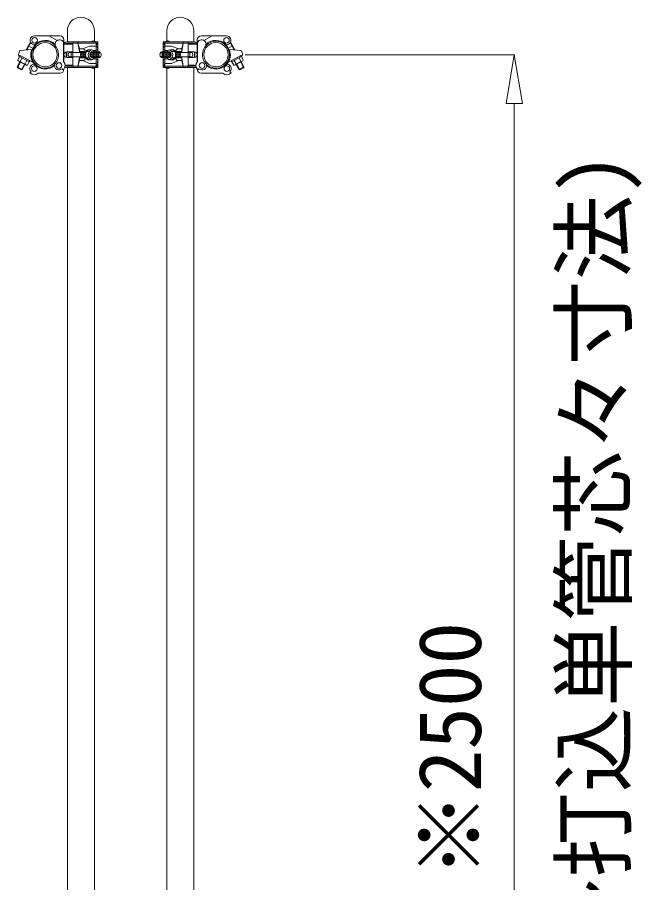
# Model space of a CAD drawing. Units: millimetres, scale not verified. Extents: x -16120 to 16120, y -26100 to 26100.
# Drawn here: x 1646 to 2769, y 22250 to 23807 of the extents above; entities that cross this region are included whole.
import ezdxf
from ezdxf.enums import TextEntityAlignment as Align

# ---------------------------------------------------------------- set-up
doc = ezdxf.new("R2010")
doc.units = ezdxf.units.MM
doc.header["$LTSCALE"] = 150
doc.layers.add('0-B_寸法', color=134, linetype='Continuous', lineweight=18)
doc.layers.add('1-2_単管ｸﾗﾝﾌﾟ', color=134, linetype='Continuous', lineweight=18)
doc.styles.add('ＭＳ ゴシック', font='')
doc.styles.get('ＭＳ ゴシック').set_extended_font_data('MS Gothic')

msp = doc.modelspace()

# ---------------------------------------------------------------- linework, layer by layer
at = {"layer": '0-B_寸法'}
for p, q in [((2055.6, 23740), (2540.7, 23740)), ((2525.1, 23652), (2539.7, 23740)), ((2539.7, 23740), (2554.4, 23652)), ((2525.1, 23652), (2554.4, 23652)), ((2539.7, 23652), (2539.7, 21328))]:
    msp.add_line(p, q, dxfattribs=at)
at = {"layer": '1-2_単管ｸﾗﾝﾌﾟ'}
for p, q in [((1722.9, 23773.9), (1677.2, 23773.9)), ((1717.8, 23765.7), (1702.7, 23773.8)), ((1736.1, 23763), (1736.1, 23783)), ((1784.7, 23783), (1784.7, 23764.8)), ((1914.8, 23783), (1914.8, 23764.8)), ((1963.4, 23763), (1963.4, 23783)), ((1976.6, 23773.9), (2022.3, 23773.9)), ((1981.7, 23765.7), (1996.8, 23773.8)), ((1669.8, 23762.7), (1662.3, 23748.7)), ((1670.4, 23761.7), (1663.5, 23748.8)), ((1672.8, 23749.3), (1677.5, 23757.9)), ((1673, 23747.5), (1678.7, 23758)), ((1729.4, 23727.7), (1729.4, 23762)), ((1729.9, 23727), (1729.9, 23766.9)), ((1730, 23759), (1745.9, 23759)), ((1734.9, 23763), (1790.9, 23763)), ((1734.9, 23760.5), (1790.9, 23760.5)), ((1745.9, 23759), (1745.9, 23721)), ((1746.9, 23760.5), (1746.9, 23763)), ((1754.9, 23760.5), (1754.9, 23763)), ((1757.8, 23750.5), (1754.9, 23760.5)), ((1787.9, 23763), (1787.9, 23745)), ((1787.9, 23759.5), (1790.9, 23759.5)), ((1787.9, 23758.5), (1790.9, 23758.5)), ((1790.9, 23763), (1790.9, 23745)), ((1964.6, 23763), (1908.6, 23763)), ((1908.6, 23763), (1908.6, 23745)), ((1964.6, 23760.5), (1908.6, 23760.5)), ((1911.6, 23759.5), (1908.6, 23759.5)), ((1911.6, 23758.5), (1908.6, 23758.5)), ((1911.6, 23763), (1911.6, 23745)), ((1941.7, 23750.5), (1944.6, 23760.5)), ((1944.6, 23760.5), (1944.6, 23763)), ((1952.6, 23760.5), (1952.6, 23763)), ((1969.5, 23759), (1953.6, 23759)), ((1953.6, 23759), (1953.6, 23721)), ((1969.6, 23727), (1969.6, 23766.9)), ((1970.1, 23727.7), (1970.1, 23762)), ((2026.5, 23747.5), (2020.8, 23758)), ((2026.6, 23749.3), (2022, 23757.9)), ((2029.1, 23761.7), (2036, 23748.8)), ((2029.7, 23762.7), (2037.2, 23748.7)), ((1665.3, 23754.3), (1666.9, 23755.3)), ((1666.1, 23755.7), (1674.9, 23751)), ((1672.2, 23749.5), (1673.6, 23749)), ((1674.2, 23749.6), (1674.1, 23751.4)), ((1733.9, 23744.9), (1733.9, 23735.1)), ((1734.9, 23745), (1745.9, 23745)), ((1734.9, 23745), (1734.9, 23735)), ((1739.2, 23744), (1768.5, 23744)), ((1742.9, 23745), (1742.9, 23735)), ((1757.8, 23745.5), (1769.2, 23745.5)), ((1761.8, 23745), (1768.9, 23745)), ((1775.9, 23755.6), (1763.8, 23750.5)), ((1770.4, 23745.5), (1775.4, 23745.5)), ((1772.7, 23749), (1779.9, 23749)), ((1775.9, 23755.6), (1786.9, 23755.6)), ((1778, 23744), (1792.9, 23744)), ((1779, 23745), (1793.8, 23745)), ((1782.5, 23747.6), (1786.9, 23747.6)), ((1794.5, 23744.7), (1793.8, 23745)), ((1905, 23744.7), (1905.7, 23745)), ((1920.5, 23745), (1905.7, 23745)), ((1921.5, 23744), (1906.6, 23744)), ((1923.6, 23755.6), (1912.6, 23755.6)), ((1917, 23747.6), (1912.6, 23747.6)), ((1926.8, 23749), (1919.6, 23749)), ((1923.6, 23755.6), (1935.7, 23750.5)), ((1929.1, 23745.5), (1924.1, 23745.5)), ((1941.7, 23745.5), (1930.3, 23745.5)), ((1937.7, 23745), (1930.5, 23745)), ((1960.3, 23744), (1931, 23744)), ((1964.6, 23745), (1953.6, 23745)), ((1956.6, 23745), (1956.6, 23735)), ((1964.6, 23745), (1964.6, 23735)), ((1965.6, 23744.9), (1965.6, 23735.1)), ((2033.4, 23755.7), (2024.6, 23751)), ((2025.3, 23749.6), (2025.4, 23751.4)), ((2027.3, 23749.5), (2025.9, 23749)), ((2034.1, 23754.3), (2032.6, 23755.3)), ((1650.8, 23727.2), (1646.1, 23718.4)), ((1648, 23728.7), (1662.5, 23720.9)), ((1651.1, 23738.3), (1649.8, 23737.1)), ((1650.3, 23736.5), (1651.3, 23738.3)), ((1667.7, 23727.2), (1650.3, 23736.5)), ((1651.1, 23738.3), (1674.6, 23725.8)), ((1668.6, 23729), (1651.3, 23738.3)), ((1654.7, 23734.2), (1651.3, 23727.9)), ((1663.3, 23729.5), (1660, 23723.3)), ((1668.6, 23729), (1667.7, 23727.2)), ((1734.9, 23735), (1745.9, 23735)), ((1739.2, 23736), (1768.5, 23736)), ((1757.8, 23729.5), (1754.9, 23719.5)), ((1757.8, 23734.5), (1769.2, 23734.5)), ((1761.8, 23735), (1768.9, 23735)), ((1775.9, 23724.4), (1763.8, 23729.5)), ((1770.4, 23734.5), (1775.4, 23734.5)), ((1772.7, 23731), (1779.9, 23731)), ((1778, 23736), (1792.9, 23736)), ((1779, 23735), (1793.8, 23735)), ((1782.5, 23732.4), (1786.9, 23732.4)), ((1787.9, 23717), (1787.9, 23735)), ((1790.9, 23735), (1790.9, 23717)), ((1794.5, 23735.2), (1793.8, 23735)), ((1905, 23735.2), (1905.7, 23735)), ((1920.5, 23735), (1905.7, 23735)), ((1921.5, 23736), (1906.6, 23736)), ((1908.6, 23735), (1908.6, 23717)), ((1911.6, 23717), (1911.6, 23735)), ((1917, 23732.4), (1912.6, 23732.4)), ((1926.8, 23731), (1919.6, 23731)), ((1923.6, 23724.4), (1935.7, 23729.5)), ((1929.1, 23734.5), (1924.1, 23734.5)), ((1941.7, 23734.5), (1930.3, 23734.5)), ((1937.7, 23735), (1930.5, 23735)), ((1960.3, 23736), (1931, 23736)), ((1941.7, 23729.5), (1944.6, 23719.5)), ((1964.6, 23735), (1953.6, 23735)), ((2048.4, 23738.3), (2024.9, 23725.8)), ((2030.9, 23729), (2048.2, 23738.3)), ((2030.9, 23729), (2031.8, 23727.2)), ((2049.1, 23736.5), (2031.8, 23727.2)), ((2036.2, 23729.5), (2039.5, 23723.3)), ((2051.5, 23728.7), (2037, 23720.9)), ((2044.8, 23734.2), (2048.2, 23727.9)), ((2049.1, 23736.5), (2048.2, 23738.3)), ((2048.4, 23738.3), (2049.7, 23737.1)), ((2048.7, 23727.2), (2053.3, 23718.4)), ((1654.9, 23713.7), (1646.1, 23718.4)), ((1651.7, 23726.7), (1646.3, 23716.6)), ((1658.8, 23722.9), (1653.4, 23712.9)), ((1653.4, 23712.9), (1654.9, 23713.7)), ((1659.6, 23722.5), (1654.9, 23713.7)), ((1728.8, 23712.7), (1726.7, 23714.8)), ((1732.1, 23721), (1745.9, 23721)), ((1734.9, 23719.5), (1790.9, 23719.5)), ((1734.9, 23717), (1790.9, 23717)), ((1736.1, 21344.5), (1736.1, 23717)), ((1745.9, 23721), (1744.3, 23719.5)), ((1746.9, 23717), (1746.9, 23719.5)), ((1754.9, 23717), (1754.9, 23719.5)), ((1775.9, 23724.4), (1786.9, 23724.4)), ((1784.7, 23715.2), (1784.7, 21344.5)), ((1787.9, 23721.5), (1790.9, 23721.5)), ((1787.9, 23720.5), (1790.9, 23720.5)), ((1911.6, 23721.5), (1908.6, 23721.5)), ((1911.6, 23720.5), (1908.6, 23720.5)), ((1964.6, 23719.5), (1908.6, 23719.5)), ((1964.6, 23717), (1908.6, 23717)), ((1923.6, 23724.4), (1912.6, 23724.4)), ((1944.6, 23717), (1944.6, 23719.5)), ((1952.6, 23717), (1952.6, 23719.5)), ((1967.4, 23721), (1953.6, 23721)), ((1953.6, 23721), (1955.1, 23719.5)), ((1963.4, 21266), (1963.4, 23717)), ((1970.6, 23712.7), (1972.8, 23714.8)), ((2039.9, 23722.5), (2044.5, 23713.7)), ((2040.7, 23722.9), (2046.1, 23712.9)), ((2044.5, 23713.7), (2053.3, 23718.4)), ((2046.1, 23712.9), (2044.5, 23713.7)), ((2047.8, 23726.7), (2053.2, 23716.6)), ((1668.8, 23707.3), (1671, 23709.4)), ((1722.9, 23706.7), (1683.8, 23706.7)), ((1976.6, 23706.7), (2015.7, 23706.7)), ((2030.7, 23707.3), (2028.5, 23709.4))]:
    msp.add_line(p, q, dxfattribs=at)
for points in [[(1754.9, 23760.5), (1757.8, 23745.5), (1757.8, 23750.5), (1763.8, 23750.5)], [(1944.6, 23760.5), (1941.7, 23745.5), (1941.7, 23750.5), (1935.7, 23750.5)], [(1648.7, 23742.2), (1650.7, 23747.7), (1672.2, 23749.5)], [(2050.8, 23742.2), (2048.8, 23747.7), (2027.3, 23749.5)], [(1650.3, 23736.5), (1647, 23730.2), (1648, 23728.7)], [(1667.7, 23727.2), (1664.3, 23721), (1662.5, 23720.9)], [(1754.9, 23719.5), (1757.8, 23734.5), (1757.8, 23729.5), (1763.8, 23729.5)], [(1944.6, 23719.5), (1941.7, 23734.5), (1941.7, 23729.5), (1935.7, 23729.5)], [(2031.8, 23727.2), (2035.2, 23721), (2037, 23720.9)], [(2049.1, 23736.5), (2052.5, 23730.2), (2051.5, 23728.7)], [(1653.4, 23712.9), (1646.3, 23716.6), (1646.1, 23718.4)], [(1914.8, 23715.2), (1914.8, 21264), (1950.6, 21264)], [(2046.1, 23712.9), (2053.2, 23716.6), (2053.3, 23718.4)]]:
    msp.add_lwpolyline(points, dxfattribs=at)
for centre, radius in [((1677.2, 23765.9), 5), ((1696.1, 23740), 21.8), ((2003.4, 23740), 21.8), ((2022.3, 23765.9), 5), ((1676.6, 23715), 5), ((1721.1, 23720.5), 5), ((1978.4, 23720.5), 5), ((2022.9, 23715), 5)]:
    msp.add_circle(centre, radius, dxfattribs=at)
for centre, radius, start, end in [((1760.4, 23783), 24.3, 0, 180), ((1939.1, 23783), 24.3, 0, 180), ((1677.2, 23765.9), 8, 89.555, 294.53), ((1722.9, 23766.9), 7, 0, 90), ((1976.6, 23766.9), 7, 90, 180), ((2022.3, 23765.9), 8, 245.47, 90.445), ((1696.1, 23740), 24.3, 158.23, 141.61), ((1696.1, 23740), 25.8, 46.062, 136.061), ((1722, 23758.9), 8, 22.798, 204.53), ((1734.9, 23758), 5, 90, 180), ((1734.9, 23758), 2.5, 90, 156.4218), ((1783.3, 23758.7), 6.25, 43.038, 136.962), ((1916.1, 23758.7), 6.25, 43.038, 136.962), ((1964.6, 23758), 5, 0, 90), ((1964.6, 23758), 2.5, 23.5782, 90), ((1977.5, 23758.9), 8, 335.47, 157.202), ((2003.4, 23740), 24.3, 38.39, 21.77), ((2003.4, 23740), 25.8, 43.939, 133.938), ((1696.1, 23740), 25.8, 158.301, 221.08), ((1734.9, 23740), 5, 90, 270), ((1743.7, 23740), 6, 138.19, 221.81), ((1743.7, 23740), 6, 123.557, 123.564), ((1766.7, 23740), 7, 134.415, 225.585), ((1768.7, 23740), 7, 134.415, 225.585), ((1770.7, 23740), 7, 134.415, 225.585), ((1763.8, 23745.5), 5, 0, 90), ((1772.7, 23740), 7, 134.415, 225.585), ((1778.3, 23740), 10.6, 121.891, 238.109), ((1778.3, 23740), 9.6, 110.364, 249.636), ((1783.3, 23740), 9.6, 110.364, 249.636), ((1783.3, 23740), 6.6, 130.749, 229.251), ((1784.7, 23740), 7, 134.415, 225.585), ((1786.7, 23740), 7, 134.415, 225.585), ((1776.6, 23740), 9.6, 31.388, 69.636), ((1788.7, 23740), 7, 134.415, 225.585), ((1790.7, 23740), 7, 134.415, 225.585), ((1792.7, 23740), 7, 134.415, 225.585), ((1786.9, 23751.6), 4, 270, 90), ((1794.7, 23740), 7, 134.415, 225.585), ((1796.7, 23740), 7, 134.415, 225.585), ((1798.7, 23740), 7, 134.415, 225.585), ((1799.7, 23740), 7, 137.22, 222.78), ((1790.9, 23740), 6, 307.592, 52.408), ((1908.6, 23740), 6, 127.592, 232.408), ((1899.8, 23740), 7, 317.22, 42.78), ((1900.8, 23740), 7, 314.415, 45.585), ((1902.8, 23740), 7, 314.415, 45.585), ((1912.6, 23751.6), 4, 90, 270), ((1904.8, 23740), 7, 314.415, 45.585), ((1906.8, 23740), 7, 314.415, 45.585), ((1908.8, 23740), 7, 314.415, 45.585), ((1922.9, 23740), 9.6, 110.364, 148.612), ((1910.8, 23740), 7, 314.415, 45.585), ((1912.8, 23740), 7, 314.415, 45.585), ((1916.2, 23740), 9.6, 290.364, 69.636), ((1914.8, 23740), 7, 314.415, 45.585), ((1916.2, 23740), 6.6, 310.749, 49.251), ((1921.2, 23740), 9.6, 290.364, 69.636), ((1921.2, 23740), 10.6, 301.891, 58.109), ((1935.7, 23745.5), 5, 90, 180), ((1926.8, 23740), 7, 314.415, 45.585), ((1928.8, 23740), 7, 314.415, 45.585), ((1930.8, 23740), 7, 314.415, 45.585), ((1932.8, 23740), 7, 314.415, 45.585), ((1955.8, 23740), 6, 56.436, 56.443), ((1955.8, 23740), 6, 318.19, 41.81), ((1964.6, 23740), 5, 270, 90), ((2003.4, 23740), 25.8, 318.92, 21.699), ((1650.9, 23732.2), 4.35, 207.478, 276.246), ((1653.4, 23740.5), 5, 159.862, 224.13), ((1663, 23739.3), 16.2, 224.274, 259.45), ((1721.1, 23720.5), 11, 314.862, 40.876), ((1763.8, 23734.5), 5, 270, 0), ((1776.6, 23740), 9.6, 290.364, 328.612), ((1786.9, 23728.4), 4, 270, 90), ((1912.6, 23728.4), 4, 90, 270), ((1922.9, 23740), 9.6, 211.388, 249.636), ((1935.7, 23734.5), 5, 180, 270), ((1955.8, 23740), 6, 303.538, 303.557), ((1978.4, 23720.5), 11, 139.124, 225.138), ((2036.5, 23739.3), 16.2, 280.55, 315.726), ((2048.6, 23732.2), 4.35, 263.754, 332.522), ((2046.1, 23740.5), 5, 315.87, 20.138), ((1663.8, 23725.3), 4.35, 207.478, 276.246), ((1676.6, 23715), 8, 71.788, 224.862), ((1696.1, 23740), 25.8, 221.076, 311.075), ((1721.1, 23720.5), 8, 161.788, 314.862), ((1722.9, 23713.7), 7, 270, 0), ((1734.9, 23722), 5, 231.6582, 270), ((1734.9, 23722), 2.5, 203.5782, 270), ((1783.3, 23721.3), 6.25, 223.038, 316.962), ((1916.1, 23721.3), 6.25, 223.038, 316.962), ((1964.6, 23722), 2.5, 270, 336.4218), ((1964.6, 23722), 5, 270, 308.3418), ((1976.6, 23713.7), 7, 180, 270), ((1978.4, 23720.5), 8, 225.138, 18.212), ((2003.4, 23740), 25.8, 228.925, 318.924), ((2022.9, 23715), 8, 315.138, 108.212), ((2035.6, 23725.3), 4.35, 263.754, 332.522), ((1676.6, 23715), 11, 224.862, 310.876), ((2022.9, 23715), 11, 229.124, 315.138)]:
    msp.add_arc(centre, radius, start, end, dxfattribs=at)

# ---------------------------------------------------------------- texts
at = {"layer": '0-B_寸法', "style": 'ＭＳ ゴシック'}
for s, p in [('(プレコン～打込単管芯々寸法)', (2772.7, 21414.8)), ('※2500', (2513.7, 22259.6))]:
    msp.add_text(s, height=112.6, rotation=90, dxfattribs=at).set_placement(p, align=Align.BOTTOM_LEFT)

doc.saveas('drawing.dxf')
